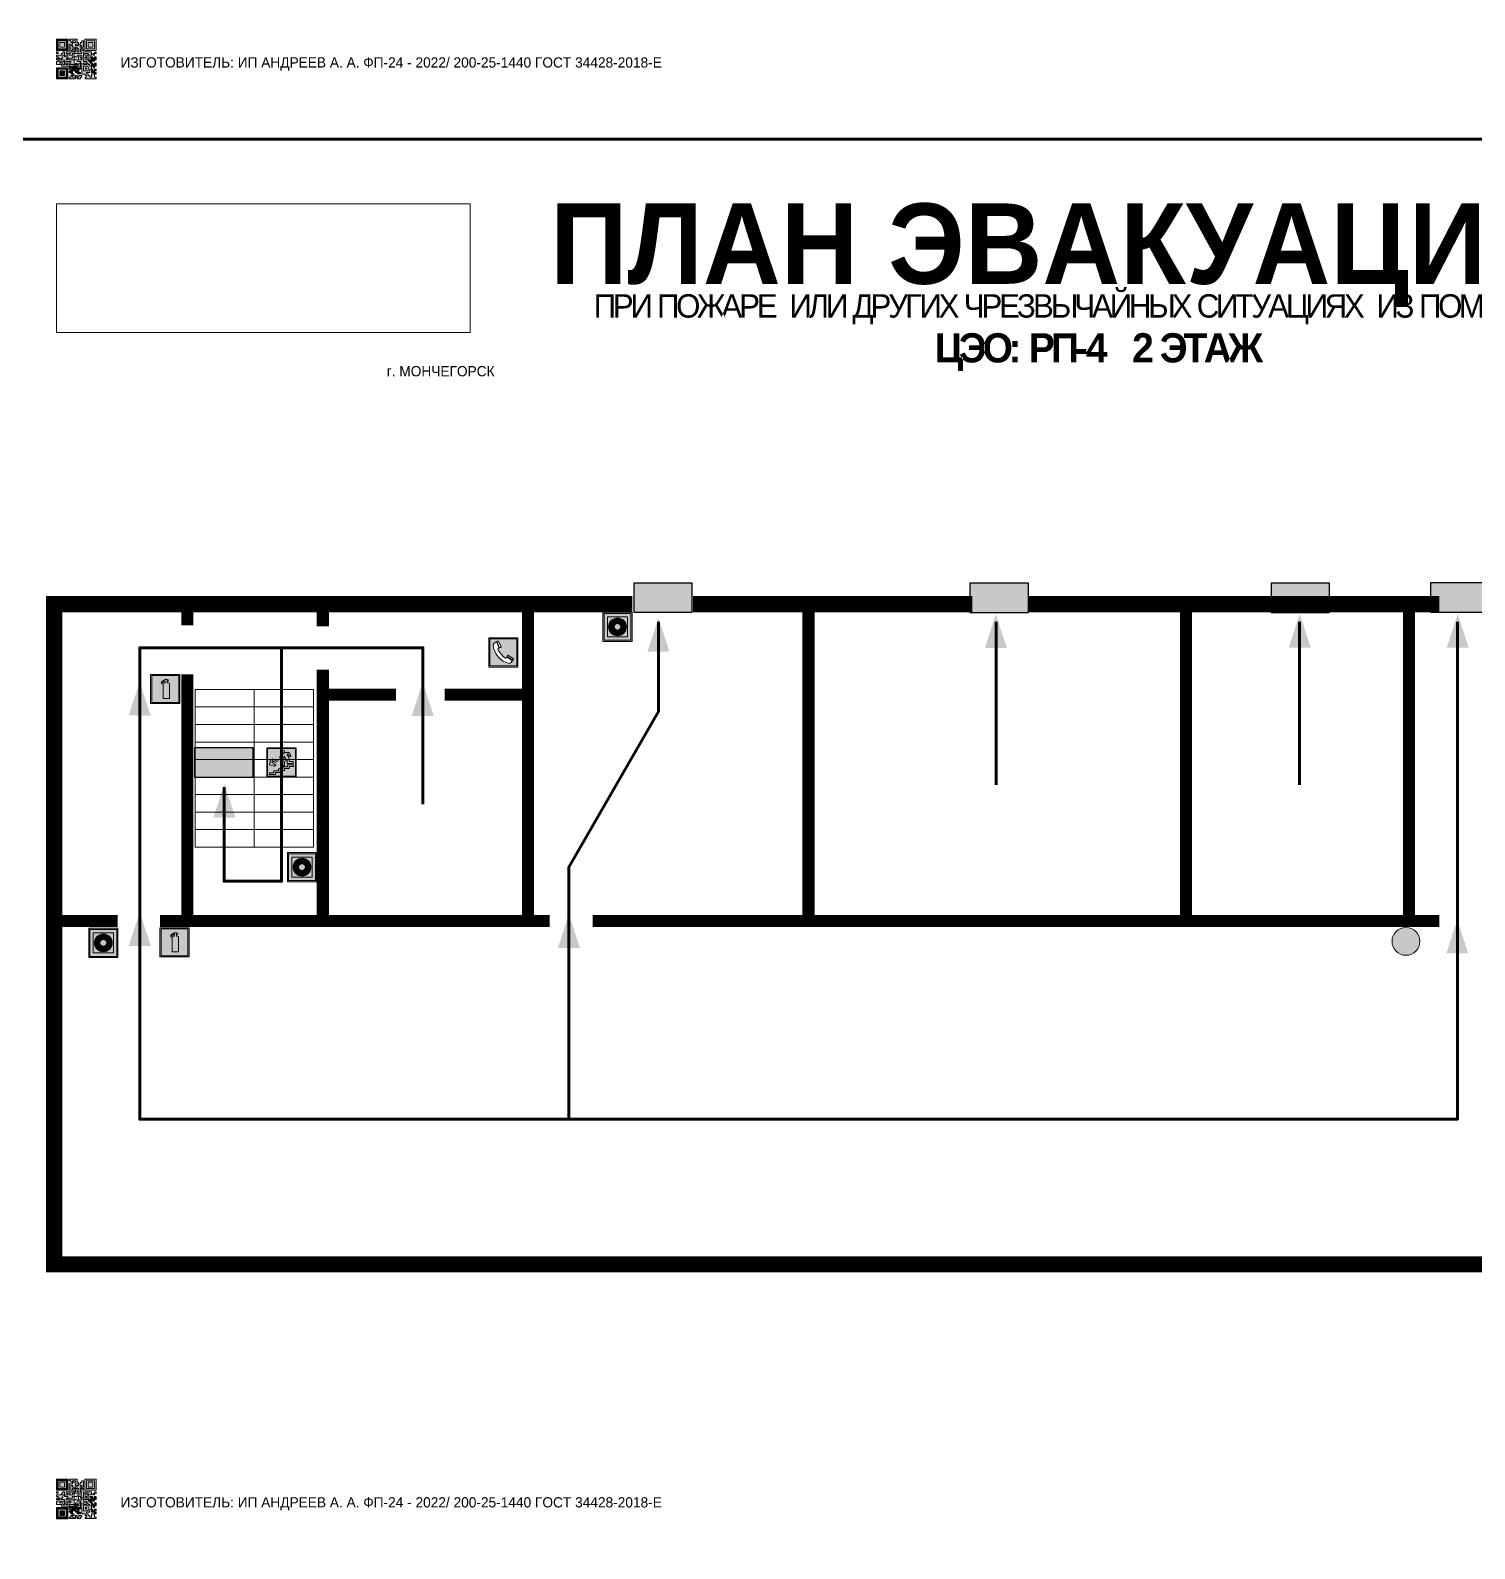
# Model space of a CAD drawing. Header units: millimetres. Extents: x 13114 to 67229, y 22859 to 38520.
# Drawn here: x 17881.3 to 18276.3, y 24682.6 to 25098 of the extents above; entities that cross this region are included whole.
import ezdxf

# ---------------------------------------------------------------- set-up
doc = ezdxf.new("R2010")
doc.units = ezdxf.units.MM
doc.layers.add('План_Штампы', color=7, linetype='Continuous')
doc.styles.add('обычный', font='arial.ttf')
picture_1 = doc.add_image_def('image1.jpg', size_in_pixel=(337, 105))

# ---------------------------------------------------------------- blocks, each defined once
blk = doc.blocks.new('QR')
at = {"lineweight": 0}
h = blk.add_hatch(color=256, dxfattribs=at)
h.dxf.hatch_style = 1
h.paths.add_polyline_path([(9241.16, 2687.38), (9242.01, 2687.38), (9242.01, 2687.83), (9241.59, 2687.83), (9241.59, 2688.68), (9239.45, 2688.68), (9239.45, 2688.25), (9239.86, 2688.25), (9239.86, 2687.83), (9240.29, 2687.83), (9240.29, 2688.25), (9241.16, 2688.25), (9241.16, 2687.83), (9240.29, 2687.83), (9240.29, 2687.38), (9239.45, 2687.38), (9239.45, 2685.22), (9238.57, 2685.22), (9238.57, 2684.8), (9239.02, 2684.8), (9239.02, 2684.37), (9238.13, 2684.37), (9238.13, 2683.92), (9239.02, 2683.92), (9239.02, 2683.5), (9239.44, 2683.5), (9239.44, 2682.64), (9239.87, 2682.64), (9239.87, 2682.18), (9239.44, 2682.18), (9239.44, 2682.64), (9238.13, 2682.64), (9238.13, 2681.76), (9237.71, 2681.76), (9237.71, 2682.64), (9238.13, 2682.64), (9238.13, 2683.07), (9237.27, 2683.07), (9237.27, 2683.51), (9237.71, 2683.51), (9237.71, 2684.37), (9238.13, 2684.37), (9238.13, 2685.22), (9237.71, 2685.22), (9237.71, 2684.8), (9237.28, 2684.8), (9237.28, 2684.38), (9235.98, 2684.38), (9235.98, 2683.92), (9236.4, 2683.92), (9236.4, 2683.49), (9236.84, 2683.49), (9236.84, 2683.07), (9236.4, 2683.07), (9236.4, 2682.64), (9235.98, 2682.64), (9235.98, 2681.76), (9237.29, 2681.76), (9237.29, 2681.33), (9239.43, 2681.33), (9239.43, 2681.76), (9240.74, 2681.76), (9240.74, 2683.05), (9239.87, 2683.05), (9239.87, 2683.5), (9240.29, 2683.5), (9240.29, 2683.91), (9240.74, 2683.91), (9240.74, 2684.81), (9240.29, 2684.81), (9240.29, 2684.79), (9240.29, 2684.37), (9239.45, 2684.37), (9239.45, 2684.8), (9239.87, 2684.8), (9239.87, 2685.21), (9240.74, 2685.21), (9240.74, 2686.1), (9240.29, 2686.1), (9240.29, 2685.64), (9239.86, 2685.64), (9239.86, 2686.95), (9240.29, 2686.95), (9240.29, 2686.52), (9240.74, 2686.52), (9240.74, 2686.1), (9241.16, 2686.1), (9241.16, 2686.53), (9241.59, 2686.53), (9241.59, 2686.1), (9242.02, 2686.1), (9242.02, 2685.21), (9241.59, 2685.21), (9241.59, 2686.1), (9241.16, 2686.1), (9241.16, 2685.21), (9240.74, 2685.21), (9240.74, 2684.81), (9242.89, 2684.81), (9242.89, 2685.22), (9242.47, 2685.22), (9242.47, 2686.11), (9242.89, 2686.11), (9242.89, 2686.52), (9242.46, 2686.52), (9242.46, 2686.95), (9242.89, 2686.95), (9242.89, 2686.52), (9243.32, 2686.52), (9243.32, 2688.26), (9242.9, 2688.26), (9242.9, 2687.83), (9242.47, 2687.83), (9242.47, 2687.38), (9242.01, 2687.38), (9242.01, 2686.94), (9241.16, 2686.94)])
h.paths.add_polyline_path([(9239.02, 2682.18), (9239.02, 2681.76), (9238.54, 2681.76), (9238.54, 2682.18)], flags=16)
h.paths.add_polyline_path([(9237.27, 2682.65), (9237.27, 2682.19), (9236.83, 2682.19), (9236.83, 2682.65)], flags=16)
h = blk.add_hatch(color=256, dxfattribs=at)
h.dxf.hatch_style = 1
h.paths.add_polyline_path([(9238.15, 2687.83), (9236.83, 2687.83), (9236.83, 2686.52), (9238.15, 2686.52)], flags=0)
h.paths.add_polyline_path([(9239.01, 2685.65), (9239.01, 2688.68), (9235.98, 2688.68), (9235.98, 2685.65)])
h.paths.add_polyline_path([(9236.41, 2686.1), (9236.41, 2688.26), (9238.56, 2688.26), (9238.56, 2686.1)], flags=16)
h.paths.add_polyline_path([(9236.83, 2686.52), (9236.83, 2687.83), (9238.15, 2687.83), (9238.15, 2686.52)], flags=0)
h = blk.add_hatch(color=256, dxfattribs=at)
h.dxf.hatch_style = 1
h.paths.add_polyline_path([(9238.15, 2686.52), (9238.15, 2687.83), (9236.83, 2687.83), (9236.83, 2686.52)])
h.paths.add_polyline_path([(9245.91, 2686.52), (9245.91, 2687.83), (9244.59, 2687.83), (9244.59, 2686.52)], flags=0)
h.paths.add_polyline_path([(9246.77, 2685.65), (9246.77, 2688.68), (9243.74, 2688.68), (9243.74, 2685.65)])
h.paths.add_polyline_path([(9244.17, 2686.1), (9244.17, 2688.26), (9246.32, 2688.26), (9246.32, 2686.1)], flags=16)
h.paths.add_polyline_path([(9244.59, 2686.52), (9244.59, 2687.83), (9245.91, 2687.83), (9245.91, 2686.52)], flags=0)
h = blk.add_hatch(color=256, dxfattribs=at)
h.dxf.hatch_style = 1
h.paths.add_polyline_path([(9243.32, 2686.11), (9242.89, 2686.11), (9242.89, 2685.64), (9243.32, 2685.64)])
h.paths.add_polyline_path([(9239.02, 2683.07), (9239.02, 2683.5), (9238.56, 2683.5), (9238.56, 2683.07)])
h.paths.add_polyline_path([(9236.4, 2684.8), (9236.4, 2685.22), (9235.98, 2685.22), (9235.98, 2684.8)])
h.paths.add_polyline_path([(9236.4, 2683.07), (9236.4, 2683.49), (9235.98, 2683.49), (9235.98, 2683.07)])
h = blk.add_hatch(color=256, dxfattribs=at)
h.dxf.hatch_style = 1
h.paths.add_polyline_path([(9240.75, 2681.76), (9240.75, 2681.35), (9241.17, 2681.35), (9241.17, 2681.76)])
h.paths.add_polyline_path([(9241.6, 2682.18), (9241.17, 2682.18), (9241.17, 2681.76), (9241.6, 2681.76)])
h.paths.add_polyline_path([(9242.47, 2681.34), (9242.47, 2682.19), (9242.02, 2682.19), (9242.02, 2681.76), (9241.6, 2681.76), (9241.6, 2681.34)])
h.paths.add_polyline_path([(9239.87, 2678.3), (9239.44, 2678.3), (9239.44, 2677.89), (9241.17, 2677.89), (9241.17, 2678.3), (9240.28, 2678.3), (9240.28, 2678.73), (9239.87, 2678.73)])
h.paths.add_polyline_path([(9240.75, 2678.73), (9240.75, 2679.19), (9240.28, 2679.19), (9240.28, 2678.73)])
h.paths.add_polyline_path([(9241.6, 2678.73), (9241.17, 2678.73), (9241.17, 2678.3), (9241.6, 2678.3)])
h.paths.add_polyline_path([(9242.02, 2678.3), (9241.6, 2678.3), (9241.6, 2677.89), (9242.48, 2677.89), (9242.48, 2678.31), (9242.9, 2678.31), (9242.9, 2678.73), (9242.02, 2678.73)])
h.paths.add_polyline_path([(9246.36, 2684.37), (9246.36, 2684.79), (9245.93, 2684.79), (9245.93, 2684.37)])
h.paths.add_polyline_path([(9246.78, 2685.2), (9246.36, 2685.2), (9246.36, 2684.79), (9246.78, 2684.79)])
h.paths.add_polyline_path([(9245.91, 2687.83), (9244.59, 2687.83), (9244.59, 2686.52), (9245.91, 2686.52)])
h = blk.add_hatch(color=256, dxfattribs=at)
h.dxf.hatch_style = 1
h.paths.add_polyline_path([(9243.32, 2682.64), (9243.32, 2683.07), (9244.62, 2683.07), (9244.62, 2684.37), (9243.74, 2684.37), (9243.74, 2684.8), (9244.62, 2684.8), (9244.62, 2684.37), (9245.48, 2684.37), (9245.48, 2685.22), (9243.32, 2685.22), (9243.32, 2683.5), (9242.89, 2683.5), (9242.89, 2683.06), (9242.01, 2683.06), (9242.01, 2683.91), (9242.47, 2683.91), (9242.47, 2683.5), (9242.89, 2683.5), (9242.89, 2684.38), (9241.59, 2684.38), (9241.59, 2683.91), (9240.74, 2683.91), (9240.74, 2683.05), (9241.59, 2683.05), (9241.59, 2682.64), (9242.47, 2682.64), (9242.47, 2682.19), (9242.91, 2682.19), (9242.91, 2681.34), (9242.48, 2681.34), (9242.48, 2680.91), (9242.91, 2680.91), (9242.91, 2679.17), (9243.75, 2679.17), (9243.75, 2678.73), (9244.2, 2678.73), (9244.2, 2678.3), (9243.75, 2678.3), (9243.75, 2677.88), (9246.78, 2677.88), (9246.78, 2678.3), (9246.35, 2678.3), (9246.35, 2679.19), (9245.48, 2679.19), (9245.48, 2678.31), (9245.05, 2678.31), (9245.05, 2678.73), (9244.62, 2678.73), (9244.62, 2679.19), (9244.2, 2679.19), (9244.2, 2679.61), (9245.05, 2679.61), (9245.05, 2680.46), (9245.48, 2680.46), (9245.48, 2681.34), (9245.04, 2681.34), (9245.04, 2681.76), (9244.63, 2681.76), (9244.63, 2682.19), (9244.21, 2682.19), (9244.21, 2681.76), (9243.32, 2681.76), (9243.32, 2682.19), (9244.21, 2682.19), (9244.21, 2682.64)])
h.paths.add_polyline_path([(9243.75, 2683.49), (9243.75, 2683.92), (9244.21, 2683.92), (9244.21, 2683.49)], flags=16)
h.paths.add_polyline_path([(9243.32, 2681.34), (9244.63, 2681.34), (9244.63, 2680.04), (9243.32, 2680.04)], flags=16)
h.paths.add_polyline_path([(9243.76, 2680.89), (9244.18, 2680.89), (9244.18, 2680.48), (9243.76, 2680.48)], flags=0)
h = blk.add_hatch(color=256, dxfattribs=at)
h.dxf.hatch_style = 1
h.paths.add_polyline_path([(9235.98, 2680.9), (9235.98, 2677.86), (9239.02, 2677.86), (9239.02, 2680.9)])
h.paths.add_polyline_path([(9238.57, 2680.48), (9238.57, 2678.32), (9236.41, 2678.32), (9236.41, 2680.48)], flags=16)
h.paths.add_polyline_path([(9238.15, 2680.05), (9238.15, 2678.74), (9236.83, 2678.74), (9236.83, 2680.05)], flags=0)
h = blk.add_hatch(color=256, dxfattribs=at)
h.dxf.hatch_style = 1
h.paths.add_polyline_path([(9238.15, 2680.05), (9236.83, 2680.05), (9236.83, 2678.74), (9238.15, 2678.74)])
h = blk.add_hatch(color=256, dxfattribs=at)
h.dxf.hatch_style = 1
h.paths.add_polyline_path([(9242.02, 2680.46), (9242.48, 2680.46), (9242.48, 2680.91), (9241.58, 2680.91), (9241.58, 2681.35), (9241.17, 2681.35), (9241.17, 2680.91), (9240.75, 2680.91), (9240.75, 2681.33), (9239.43, 2681.33), (9239.43, 2680.46), (9239.86, 2680.46), (9239.86, 2680.92), (9240.3, 2680.92), (9240.3, 2680.46), (9239.86, 2680.46), (9239.86, 2680.04), (9239.44, 2680.04), (9239.44, 2679.62), (9239.86, 2679.62), (9239.86, 2679.19), (9240.29, 2679.19), (9240.29, 2680.03), (9241.18, 2680.03), (9241.18, 2680.47), (9241.6, 2680.47), (9241.6, 2680.03), (9241.18, 2680.03), (9241.18, 2679.61), (9241.6, 2679.61), (9241.6, 2679.19), (9242.47, 2679.19), (9242.47, 2679.6), (9242.02, 2679.6)])
h = blk.add_hatch(color=256, dxfattribs=at)
h.dxf.hatch_style = 1
h.paths.add_polyline_path([(9244.18, 2680.48), (9244.18, 2680.89), (9243.76, 2680.89), (9243.76, 2680.48)])
h = blk.add_hatch(color=256, dxfattribs=at)
h.dxf.hatch_style = 1
h.paths.add_polyline_path([(9246.36, 2683.07), (9246.78, 2683.07), (9246.78, 2683.92), (9246.36, 2683.92), (9246.36, 2683.49), (9245.92, 2683.49), (9245.92, 2683.92), (9245.06, 2683.92), (9245.06, 2683.49), (9245.48, 2683.49), (9245.48, 2683.07), (9244.62, 2683.07), (9244.62, 2682.65), (9245.05, 2682.65), (9245.05, 2682.18), (9245.48, 2682.18), (9245.48, 2682.65), (9246.36, 2682.65)])
h.paths.add_polyline_path([(9246.78, 2682.18), (9246.36, 2682.18), (9246.36, 2681.75), (9245.92, 2681.75), (9245.92, 2682.18), (9245.48, 2682.18), (9245.48, 2681.34), (9245.48, 2681.34), (9245.94, 2681.34), (9245.94, 2680.91), (9246.36, 2680.91), (9246.36, 2681.34), (9246.78, 2681.34)])
h = blk.add_hatch(color=256, dxfattribs=at)
h.dxf.hatch_style = 1
h.paths.add_polyline_path([(9245.93, 2680.04), (9245.93, 2680.46), (9245.48, 2680.46), (9245.48, 2679.62), (9246.35, 2679.62), (9246.35, 2680.04)])
h.paths.add_polyline_path([(9246.78, 2680.04), (9246.78, 2680.46), (9246.35, 2680.46), (9246.35, 2680.04)])
h.paths.add_polyline_path([(9246.78, 2679.18), (9246.78, 2679.62), (9246.35, 2679.62), (9246.35, 2679.18)])
for points in [[(9237.71, 2685.22), (9238.13, 2685.22), (9238.13, 2684.37), (9237.71, 2684.37), (9237.71, 2683.51), (9237.27, 2683.51), (9237.27, 2683.07), (9238.13, 2683.07), (9238.13, 2682.64), (9237.71, 2682.64), (9237.71, 2681.76), (9238.13, 2681.76), (9238.13, 2682.64), (9239.44, 2682.64), (9239.44, 2683.5), (9239.02, 2683.5), (9239.02, 2683.07), (9238.56, 2683.07), (9238.56, 2683.5), (9239.02, 2683.5), (9239.02, 2683.92), (9238.13, 2683.92), (9238.13, 2684.37), (9239.02, 2684.37), (9239.02, 2684.8), (9238.57, 2684.8), (9238.57, 2685.22), (9239.45, 2685.22), (9239.45, 2687.38), (9240.29, 2687.38), (9240.29, 2687.83), (9239.86, 2687.83), (9239.86, 2688.25), (9239.45, 2688.25), (9239.45, 2688.68), (9241.59, 2688.68), (9241.59, 2687.83), (9242.01, 2687.83), (9242.01, 2687.38), (9242.47, 2687.38), (9242.47, 2687.83), (9242.9, 2687.83), (9242.9, 2688.26), (9243.32, 2688.26), (9243.32, 2686.52), (9242.89, 2686.52), (9242.89, 2686.11), (9243.32, 2686.11), (9243.32, 2685.64), (9242.89, 2685.64), (9242.89, 2686.11), (9242.47, 2686.11), (9242.47, 2685.22), (9242.89, 2685.22), (9242.89, 2684.81), (9240.74, 2684.81), (9240.74, 2683.91), (9241.59, 2683.91), (9241.59, 2684.38), (9242.89, 2684.38), (9242.89, 2683.5), (9242.47, 2683.5), (9242.47, 2683.91), (9242.01, 2683.91), (9242.01, 2683.06), (9242.89, 2683.06), (9242.89, 2683.5), (9243.32, 2683.5), (9243.32, 2685.22), (9245.48, 2685.22), (9245.48, 2684.37), (9244.62, 2684.37), (9244.62, 2683.07), (9245.48, 2683.07), (9245.48, 2683.49), (9245.06, 2683.49), (9245.06, 2683.92), (9245.92, 2683.92), (9245.92, 2683.49), (9246.36, 2683.49), (9246.36, 2683.92), (9246.78, 2683.92), (9246.78, 2683.07), (9246.36, 2683.07), (9246.36, 2682.65), (9245.48, 2682.65), (9245.48, 2682.18), (9245.92, 2682.18), (9245.92, 2681.75), (9246.36, 2681.75), (9246.36, 2682.18), (9246.78, 2682.18), (9246.78, 2681.34), (9246.36, 2681.34), (9246.36, 2680.91), (9245.94, 2680.91), (9245.94, 2681.34), (9245.48, 2681.34), (9245.48, 2680.46), (9245.93, 2680.46), (9245.93, 2680.04), (9246.35, 2680.04), (9246.35, 2680.46), (9246.78, 2680.46), (9246.78, 2680.04), (9246.78, 2680.04), (9246.35, 2680.04), (9246.35, 2679.62), (9246.78, 2679.62), (9246.78, 2679.18), (9246.35, 2679.18), (9246.35, 2678.3), (9246.78, 2678.3), (9246.78, 2677.88), (9243.75, 2677.88), (9243.75, 2678.3), (9244.2, 2678.3), (9244.2, 2678.73), (9243.75, 2678.73), (9243.75, 2679.17), (9242.91, 2679.17), (9242.91, 2680.91), (9242.48, 2680.91), (9242.48, 2680.46), (9242.02, 2680.46), (9242.02, 2679.6), (9242.47, 2679.6), (9242.47, 2679.19), (9241.6, 2679.19), (9241.6, 2679.61), (9241.18, 2679.61), (9241.18, 2680.03), (9240.29, 2680.03), (9240.29, 2679.19), (9240.75, 2679.19), (9240.75, 2678.73), (9240.28, 2678.73), (9240.28, 2678.3), (9241.17, 2678.3), (9241.17, 2678.73), (9241.6, 2678.73), (9241.6, 2678.3), (9242.02, 2678.3), (9242.02, 2678.73), (9242.9, 2678.73), (9242.9, 2678.31), (9242.48, 2678.31), (9242.48, 2677.89), (9241.6, 2677.89), (9241.6, 2678.3), (9241.17, 2678.3), (9241.17, 2677.89), (9239.44, 2677.89), (9239.44, 2678.3), (9239.87, 2678.3), (9239.87, 2678.73), (9240.28, 2678.73), (9240.28, 2679.19), (9240.29, 2679.19), (9239.86, 2679.19), (9239.86, 2679.62), (9239.44, 2679.62), (9239.44, 2680.04), (9239.86, 2680.04), (9239.86, 2680.46), (9239.43, 2680.46), (9239.43, 2681.33), (9237.29, 2681.33), (9237.29, 2681.76), (9235.98, 2681.76), (9235.98, 2682.64), (9236.4, 2682.64), (9236.4, 2683.07), (9235.98, 2683.07), (9235.98, 2683.49), (9236.4, 2683.49), (9236.4, 2683.92), (9235.98, 2683.92), (9235.98, 2684.38), (9237.28, 2684.38), (9237.28, 2684.8), (9237.71, 2684.8), (9237.71, 2685.22), (9237.92, 2685.22)], [(9240.74, 2685.21), (9239.87, 2685.21), (9239.87, 2684.8), (9239.45, 2684.8), (9239.45, 2684.37), (9240.29, 2684.37), (9240.29, 2684.79), (9240.29, 2684.81), (9240.74, 2684.81), (9240.74, 2685.21), (9239.87, 2685.21)], [(9240.74, 2686.1), (9240.74, 2686.52), (9240.29, 2686.52), (9240.29, 2686.95), (9239.86, 2686.95), (9239.86, 2685.64), (9240.29, 2685.64), (9240.29, 2686.1), (9240.74, 2686.1), (9240.74, 2686.52)], [(9244.62, 2684.37), (9244.62, 2684.8), (9243.74, 2684.8), (9243.74, 2684.37), (9244.62, 2684.37)], [(9240.74, 2683.05), (9240.74, 2681.76), (9239.43, 2681.76), (9239.43, 2681.33), (9240.75, 2681.33), (9240.75, 2681.35), (9240.75, 2680.91), (9241.17, 2680.91), (9241.17, 2681.35), (9241.58, 2681.35), (9241.58, 2680.91), (9242.48, 2680.91), (9242.48, 2681.34), (9242.91, 2681.34), (9242.91, 2682.19), (9242.47, 2682.19), (9242.47, 2682.64), (9241.59, 2682.64), (9241.59, 2683.05), (9240.74, 2683.05)], [(9239.86, 2680.46), (9239.86, 2680.92), (9240.3, 2680.92), (9240.3, 2680.46), (9239.86, 2680.46)], [(9240.74, 2683.91), (9240.29, 2683.91), (9240.29, 2683.5), (9239.87, 2683.5), (9239.87, 2683.05), (9240.74, 2683.05), (9240.74, 2683.91)], [(9241.6, 2681.76), (9242.02, 2681.76), (9242.02, 2682.19), (9242.47, 2682.19), (9242.47, 2681.34), (9241.6, 2681.34), (9241.6, 2681.76)], [(9244.62, 2683.07), (9243.32, 2683.07), (9243.32, 2682.64), (9244.21, 2682.64), (9244.21, 2682.19), (9243.32, 2682.19), (9243.32, 2681.76), (9244.21, 2681.76), (9244.21, 2682.19), (9244.63, 2682.19), (9244.63, 2681.76), (9245.04, 2681.76), (9245.04, 2681.34), (9245.48, 2681.34)], [(9245.48, 2680.46), (9245.05, 2680.46), (9245.05, 2679.61), (9244.2, 2679.61), (9244.2, 2679.19), (9244.62, 2679.19), (9244.62, 2678.73), (9245.05, 2678.73), (9245.05, 2678.31), (9245.48, 2678.31), (9245.48, 2679.19), (9246.35, 2679.19), (9246.35, 2679.07)], [(9245.48, 2682.18), (9245.05, 2682.18), (9245.05, 2682.65), (9244.62, 2682.65), (9244.62, 2683.07)], [(9245.48, 2682.18), (9245.48, 2681.34)], [(9246.35, 2679.62), (9245.48, 2679.62), (9245.48, 2680.46)], [(9245.48, 2680.46), (9245.48, 2679.62), (9246.35, 2679.62), (9246.35, 2680.04), (9245.93, 2680.04), (9245.93, 2680.46), (9245.48, 2680.46), (9245.48, 2679.62)], [(9246.35, 2679.62), (9246.35, 2679.18)]]:
    blk.add_lwpolyline(points, dxfattribs=at)
for points in [[(9235.98, 2685.65), (9239.01, 2685.65), (9239.01, 2688.68), (9235.98, 2688.68)], [(9236.41, 2688.26), (9238.56, 2688.26), (9238.56, 2686.1), (9236.41, 2686.1)], [(9240.29, 2687.83), (9241.16, 2687.83), (9241.16, 2688.25), (9240.29, 2688.25)], [(9240.29, 2688.25), (9241.16, 2688.25), (9241.16, 2687.83), (9240.29, 2687.83)], [(9243.74, 2685.65), (9246.77, 2685.65), (9246.77, 2688.68), (9243.74, 2688.68)], [(9244.17, 2688.26), (9246.32, 2688.26), (9246.32, 2686.1), (9244.17, 2686.1)], [(9235.98, 2684.8), (9236.4, 2684.8), (9236.4, 2685.22), (9235.98, 2685.22)], [(9236.83, 2687.83), (9238.15, 2687.83), (9238.15, 2686.52), (9236.83, 2686.52)], [(9241.16, 2686.1), (9240.74, 2686.1), (9240.74, 2685.21), (9241.16, 2685.21)], [(9242.01, 2687.38), (9241.16, 2687.38), (9241.16, 2686.94), (9242.01, 2686.94)], [(9241.16, 2687.38), (9242.01, 2687.38), (9242.01, 2686.94), (9241.16, 2686.94)], [(9241.16, 2686.53), (9241.59, 2686.53), (9241.59, 2686.1), (9241.16, 2686.1)], [(9241.59, 2686.1), (9242.02, 2686.1), (9242.02, 2685.21), (9241.59, 2685.21)], [(9242.89, 2686.52), (9242.46, 2686.52), (9242.46, 2686.95), (9242.89, 2686.95)], [(9244.59, 2687.83), (9245.91, 2687.83), (9245.91, 2686.52), (9244.59, 2686.52)], [(9245.93, 2684.79), (9246.36, 2684.79), (9246.36, 2684.37), (9245.93, 2684.37)], [(9246.36, 2685.2), (9246.78, 2685.2), (9246.78, 2684.79), (9246.36, 2684.79)], [(9235.98, 2677.86), (9239.02, 2677.86), (9239.02, 2680.9), (9235.98, 2680.9)], [(9236.4, 2683.07), (9236.84, 2683.07), (9236.84, 2683.49), (9236.4, 2683.49)], [(9236.41, 2680.48), (9238.57, 2680.48), (9238.57, 2678.32), (9236.41, 2678.32)], [(9236.83, 2682.19), (9237.27, 2682.19), (9237.27, 2682.65), (9236.83, 2682.65)], [(9236.83, 2680.05), (9238.15, 2680.05), (9238.15, 2678.74), (9236.83, 2678.74)], [(9238.54, 2682.18), (9239.02, 2682.18), (9239.02, 2681.76), (9238.54, 2681.76)], [(9239.44, 2682.64), (9239.87, 2682.64), (9239.87, 2682.18), (9239.44, 2682.18)], [(9240.75, 2681.76), (9241.17, 2681.76), (9241.17, 2681.35), (9240.75, 2681.35)], [(9241.17, 2682.18), (9241.6, 2682.18), (9241.6, 2681.76), (9241.17, 2681.76)], [(9241.18, 2680.03), (9241.6, 2680.03), (9241.6, 2680.47), (9241.18, 2680.47)], [(9243.32, 2680.04), (9244.63, 2680.04), (9244.63, 2681.34), (9243.32, 2681.34)], [(9243.75, 2683.92), (9244.21, 2683.92), (9244.21, 2683.49), (9243.75, 2683.49)], [(9243.76, 2680.89), (9244.18, 2680.89), (9244.18, 2680.48), (9243.76, 2680.48)]]:
    blk.add_lwpolyline(points, close=True, dxfattribs=at)
blk = doc.blocks.new('A$C7B4425F7')
at = {"true_color": 0xffffff}
blk.add_hatch(color=7, dxfattribs=at).paths.add_polyline_path([(0, 0), (-16, 0), (-16, -8), (0, -8)])
h = blk.add_hatch(color=126)
h.paths.add_polyline_path([(-0.2, -0.2), (-15.8, -0.2), (-15.8, -7.8), (-0.2, -7.8)])
h.paths.add_polyline_path([(-11.76, -2.03), (-11.76, -3.66), (-11.17, -3.66, -0.568275), (-11.17, -6.18), (-12.58, -6.18), (-12.58, -2.03)], flags=16)
h.paths.add_polyline_path([(-13.33, -4.12, -0.495768), (-13.59, -6.18), (-15.03, -6.18), (-15.03, -2.03), (-13.59, -2.03, -0.487973)], flags=16)
h.paths.add_polyline_path([(-10.25, -2.03), (-9.48, -2.03), (-9.48, -6.18), (-10.25, -6.18)], flags=16)
h.paths.add_polyline_path([(-13.84, -3.69), (-14.24, -3.69), (-14.24, -3.03), (-13.9, -3.03, -0.692621)], flags=0)
h.paths.add_polyline_path([(-9.15, -2.03), (-8.4, -2.03), (-8.04, -3.07), (-7.68, -2.03), (-6.93, -2.03), (-7.64, -4.1), (-6.93, -6.18), (-7.68, -6.18), (-8.04, -5.14), (-8.4, -6.18), (-9.15, -6.18), (-8.44, -4.1)], flags=16)
h.paths.add_polyline_path([(-11.76, -4.46), (-11.42, -4.46, -0.692621), (-11.36, -5.12), (-11.76, -5.12)], flags=0)
h.paths.add_polyline_path([(-13.9, -5.2), (-14.24, -5.2), (-14.24, -4.55), (-13.84, -4.55, -0.708038)], flags=0)
edge = h.paths.add_edge_path(flags=16)
edge.add_ellipse((-5.51, -4.08), major_axis=(0, 2.05), ratio=0.586184, start_angle=0, end_angle=360)
edge = h.paths.add_edge_path(flags=0)
edge.add_ellipse((-5.51, -4.08), major_axis=(0, 1.14), ratio=0.454828, start_angle=0, end_angle=360)
h.paths.add_polyline_path([(-4.13, -4.96, 0.377264), (-3.48, -4.52, 0.0555), (-3.16, -2.03), (-1.66, -2.03), (-1.66, -4.96), (-0.96, -4.96), (-0.96, -7.01), (-1.75, -7.01), (-1.75, -6.18), (-3.3, -6.18), (-3.3, -7.02), (-4.13, -7.02)], flags=16)
h.paths.add_polyline_path([(-2.73, -2.91), (-2.28, -2.91), (-2.28, -4.96), (-3.05, -4.96, 0.079136)], flags=0)
at = {"color": 126}
blk.add_lwpolyline([(-16, -8), (0, -8), (0, 0), (-16, 0)], close=True, dxfattribs=at)
blk = doc.blocks.new('A$C54414219')
at = {"true_color": 0xffffff}
h = blk.add_hatch(color=7, dxfattribs=at)
h.paths.add_polyline_path([(2.39, -9.45), (2.39, -18.3), (11.23, -18.3), (11.23, -9.45)], flags=0)
h.paths.add_polyline_path([(10.71, -13.87, -1), (2.92, -13.87, -1)], flags=0)
h.paths.add_polyline_path([(8.3, -13.87, -1), (5.33, -13.87, -1)], flags=0)
h.paths.add_polyline_path([(0.41, -7.47), (0.41, -20.27), (13.21, -20.27), (13.21, -7.47)])
h.paths.add_polyline_path([(0.92, -19.77), (12.71, -19.77), (12.71, -7.98), (0.92, -7.98)], flags=16)
h.paths.add_polyline_path([(11.23, -9.45), (11.23, -18.3), (2.39, -18.3), (2.39, -9.45)], flags=0)
at = {"lineweight": 5}
h = blk.add_hatch(color=242, dxfattribs=at)
h.paths.add_polyline_path([(12.71, -7.98), (0.92, -7.98), (0.92, -19.77), (12.71, -19.77)])
h.paths.add_polyline_path([(11.23, -18.3), (2.39, -18.3), (2.39, -9.45), (11.23, -9.45)], flags=16)
h.paths.add_polyline_path([(10.71, -13.87, -1), (2.92, -13.87, -1)], flags=0)
h.paths.add_polyline_path([(8.3, -13.87, -1), (5.33, -13.87, -1)], flags=0)
at = {"true_color": 0xffffff}
h = blk.add_hatch(color=7, dxfattribs=at)
h.paths.add_polyline_path([(2.39, -9.45), (2.39, -18.3), (11.23, -18.3), (11.23, -9.45)])
h.paths.add_polyline_path([(10.71, -13.87, -1), (2.92, -13.87, -1)], flags=16)
h.paths.add_polyline_path([(8.3, -13.87, -1), (5.33, -13.87, -1)], flags=0)
at = {"lineweight": 5}
h = blk.add_hatch(color=242, dxfattribs=at)
h.paths.add_polyline_path([(2.92, -13.87, 1), (10.71, -13.87, 1)])
h.paths.add_polyline_path([(8.3, -13.87, -1), (5.33, -13.87, -1)], flags=16)
at = {"color": 242, "lineweight": 5}
for p, q in [((0.41, -20.27), (0.41, -7.47)), ((0.41, -7.47), (13.21, -7.47)), ((0.41, -7.47), (13.21, -7.47)), ((13.21, -20.27), (13.21, -7.47)), ((0.41, -20.27), (13.21, -20.27))]:
    blk.add_line(p, q, dxfattribs=at)
for points in [[(0.92, -7.98), (12.71, -7.98), (12.71, -19.77), (0.92, -19.77)], [(2.39, -9.45), (11.23, -9.45), (11.23, -18.3), (2.39, -18.3)]]:
    blk.add_lwpolyline(points, close=True, dxfattribs=at)
for radius in [3.89, 1.49]:
    blk.add_circle((6.81, -13.87), radius, dxfattribs=at)
blk = doc.blocks.new('A$C456E1F9C')
at = {"lineweight": 5}
h = blk.add_hatch(color=242, dxfattribs=at)
h.paths.add_polyline_path([(0.51, -1.47), (0.51, -13.26), (12.29, -13.26), (12.29, -1.47)])
h.paths.add_polyline_path([(5.42, -4.95, -0.254479), (4.78, -5.4), (3.52, -2.53, -0.209735), (4.23, -2.4)], flags=16)
h.paths.add_polyline_path([(8.53, -8.6), (10.87, -10.17), (10.54, -10.76), (8.03, -9.13, -0.192251)], flags=16)
h.paths.add_polyline_path([(4.61, -5.49, 0.005518), (3.87, -5.72, 0.128647), (7.49, -10.01, 0.00809), (7.83, -9.33), (10.47, -10.97, -0.16736), (8.99, -12.25, -0.327862), (1.95, -3.95, -0.166952), (3.36, -2.62)], flags=16)
at = {"color": 242, "lineweight": 5}
for p, q in [((0, -13.77), (0, -0.97)), ((12.8, -0.97), (0, -0.97)), ((4.61, -5.49), (3.36, -2.62)), ((3.52, -2.53), (4.78, -5.4)), ((4.23, -2.4), (5.42, -4.95)), ((12.8, -13.77), (12.8, -0.97)), ((7.83, -9.33), (10.47, -10.97)), ((8.03, -9.13), (10.54, -10.76)), ((10.81, -10.12), (8.53, -8.6)), ((10.54, -10.76), (10.8, -10.3)), ((10.8, -10.3), (10.81, -10.12)), ((0, -13.77), (12.8, -13.77))]:
    blk.add_line(p, q, dxfattribs=at)
blk.add_lwpolyline([(0.51, -1.47), (12.29, -1.47), (12.29, -13.26), (0.51, -13.26)], close=True, dxfattribs=at)
for centre, radius, start, end in [((4.59, -5.34), 2.99, 114.28453, 152.19739), ((11.12, -3.31), 9.19, 183.99153, 256.60086), ((4.02, -3.27), 0.891, 76.32839, 123.70924), ((14.98, -39.1), 35.17, 107.14873, 108.41345), ((13.86, -0.94), 11.08, 205.55365, 234.87622), ((4.68, -4.59), 0.824, 276.9621, 334.07228), ((-13.31, 0.8), 23.44, 332.54871, 334.40268), ((8.94, -9.5), 0.989, 114.40924, 157.93883), ((7.87, -9.46), 3, 291.92908, 329.9329)]:
    blk.add_arc(centre, radius, start, end, dxfattribs=at)
blk = doc.blocks.new('A$C7B8C2D5B')
at = {"lineweight": 0}
h = blk.add_hatch(color=5, dxfattribs=at)
h.dxf.hatch_style = 1
h.paths.add_polyline_path([(1.4, -3.02, 1), (-2.11, -3.02, 1)])
at = {"color": 5, "lineweight": 0}
blk.add_circle((-0.36, -3.02), 1.75, dxfattribs=at)
blk = doc.blocks.new('вниз 3')
at = {"lineweight": 0, "true_color": 0xffffff}
h = blk.add_hatch(color=7, dxfattribs=at)
h.dxf.hatch_style = 1
h.paths.add_polyline_path([(40997.5, -4475.69), (40997.25, -4475.28), (40995.76, -4476.15), (40995.97, -4475.23), (40995.39, -4475.56), (40995.05, -4476.83), (40996.33, -4477.17), (40996.91, -4476.83), (40996, -4476.55)], flags=0)
h.paths.add_polyline_path([(40999.81, -4473.95), (41000.22, -4473.95), (41000.64, -4474.67), (41001.03, -4474.43), (41000.46, -4473.49), (41000.42, -4473.49), (40999.43, -4473.49), (40998.68, -4473.92), (40998.68, -4474.57), (40997.88, -4474.57), (40997.88, -4475), (40999.14, -4475), (40999.14, -4474.43), (40999.14, -4474.38), (40999.59, -4475.15), (40998.72, -4475.67), (40998.72, -4477.06), (40999.24, -4477.06), (40999.24, -4475.96), (40999.95, -4475.56), (40999.95, -4476.43), (41001.61, -4476.43), (41001.61, -4475.88), (41000.47, -4475.88), (41000.47, -4475.12)], flags=0)
h.paths.add_polyline_path([(40999.2, -4473.24, 1), (40998.35, -4473.24, 1)], flags=0)
h.paths.add_polyline_path([(41000.46, -4477.26), (41001.69, -4477.26), (41001.69, -4476.84), (41000.03, -4476.84), (41000.03, -4477.39), (40998.78, -4477.39), (40998.78, -4477.95), (40997.53, -4477.95), (40997.53, -4478.5), (40996.29, -4478.5), (40996.29, -4479.06), (40995.05, -4479.06), (40995.05, -4479.48), (40995.29, -4479.48), (40996.72, -4479.48), (40996.72, -4478.92), (40997.97, -4478.92), (40997.97, -4478.36), (40999.2, -4478.36), (40999.2, -4477.81), (41000.46, -4477.81)], flags=0)
h.paths.add_polyline_path([(41002.37, -4472.17), (40994.37, -4472.17), (40994.37, -4480.17), (41002.37, -4480.17)])
h.paths.add_polyline_path([(41002.16, -4479.96), (40994.57, -4479.96), (40994.57, -4472.37), (41002.16, -4472.37)], flags=16)
h.paths.add_polyline_path([(41001.61, -4475.88), (41001.61, -4476.43), (40999.95, -4476.43), (40999.95, -4475.56), (40999.24, -4475.96), (40999.24, -4477.06), (40998.72, -4477.06), (40998.72, -4475.67), (40999.59, -4475.15), (40999.14, -4474.38), (40999.14, -4474.43), (40999.14, -4475), (40997.88, -4475), (40997.88, -4474.57), (40998.68, -4474.57), (40998.68, -4473.92), (40999.43, -4473.49), (41000.42, -4473.49), (41000.46, -4473.49), (41001.03, -4474.43), (41000.64, -4474.67), (41000.22, -4473.95), (40999.81, -4473.95), (41000.47, -4475.12), (41000.47, -4475.88)], flags=0)
h.paths.add_polyline_path([(41001.69, -4476.84), (41001.69, -4477.26), (41000.46, -4477.26), (41000.46, -4477.81), (40999.2, -4477.81), (40999.2, -4478.36), (40997.97, -4478.36), (40997.97, -4478.92), (40996.72, -4478.92), (40996.72, -4479.48), (40995.05, -4479.48), (40995.05, -4479.06), (40996.29, -4479.06), (40996.29, -4478.5), (40997.53, -4478.5), (40997.53, -4477.95), (40998.78, -4477.95), (40998.78, -4477.39), (41000.03, -4477.39), (41000.03, -4476.84)], flags=0)
h.paths.add_polyline_path([(40998.35, -4473.24, -1), (40999.2, -4473.24, -1)], flags=0)
h.paths.add_polyline_path([(40997.5, -4475.69), (40996, -4476.55), (40996.91, -4476.83), (40996.33, -4477.17), (40995.05, -4476.83), (40995.39, -4475.56), (40995.97, -4475.23), (40995.76, -4476.15), (40997.25, -4475.28)], flags=0)
at = {"lineweight": 0}
h = blk.add_hatch(color=126, dxfattribs=at)
h.dxf.hatch_style = 1
h.paths.add_polyline_path([(41002.16, -4472.37), (40994.57, -4472.37), (40994.57, -4479.96), (41002.16, -4479.96)])
h.paths.add_polyline_path([(40995.97, -4475.23), (40995.76, -4476.15), (40997.25, -4475.28), (40997.5, -4475.69), (40996, -4476.55), (40996.91, -4476.83), (40996.33, -4477.17), (40995.05, -4476.83), (40995.39, -4475.56)], flags=16)
h.paths.add_polyline_path([(40997.88, -4474.57), (40998.68, -4474.57), (40998.68, -4473.92), (40999.43, -4473.49), (41000.42, -4473.49), (41000.46, -4473.49), (41001.03, -4474.43), (41000.64, -4474.67), (41000.22, -4473.95), (40999.81, -4473.95), (41000.47, -4475.12), (41000.47, -4475.88), (41001.61, -4475.88), (41001.61, -4476.43), (40999.95, -4476.43), (40999.95, -4475.56), (40999.24, -4475.96), (40999.24, -4477.06), (40998.72, -4477.06), (40998.72, -4475.67), (40999.59, -4475.15), (40999.14, -4474.38), (40999.14, -4474.43), (40999.14, -4475), (40997.88, -4475)], flags=16)
h.paths.add_polyline_path([(40998.35, -4473.24, -1), (40999.2, -4473.24, -1)], flags=16)
h.paths.add_polyline_path([(40997.53, -4477.95), (40998.78, -4477.95), (40998.78, -4477.39), (41000.03, -4477.39), (41000.03, -4476.84), (41001.69, -4476.84), (41001.69, -4477.26), (41000.46, -4477.26), (41000.46, -4477.81), (40999.2, -4477.81), (40999.2, -4478.36), (40997.97, -4478.36), (40997.97, -4478.92), (40996.72, -4478.92), (40996.72, -4479.48), (40995.05, -4479.48), (40995.05, -4479.06), (40996.29, -4479.06), (40996.29, -4478.5), (40997.53, -4478.5)], flags=16)
at = {"lineweight": 0, "true_color": 0xffffff}
h = blk.add_hatch(color=7, dxfattribs=at)
h.dxf.hatch_style = 1
h.paths.add_polyline_path([(40999.2, -4473.24, 1), (40998.35, -4473.24, 1)])
h.paths.add_polyline_path([(40999.81, -4473.95), (41000.22, -4473.95), (41000.64, -4474.67), (41001.03, -4474.43), (41000.46, -4473.49), (41000.42, -4473.49), (40999.43, -4473.49), (40998.68, -4473.92), (40998.68, -4474.57), (40997.88, -4474.57), (40997.88, -4475), (40999.14, -4475), (40999.14, -4474.43), (40999.14, -4474.38), (40999.59, -4475.15), (40998.72, -4475.67), (40998.72, -4477.06), (40999.24, -4477.06), (40999.24, -4475.96), (40999.95, -4475.56), (40999.95, -4476.43), (41001.61, -4476.43), (41001.61, -4475.88), (41000.47, -4475.88), (41000.47, -4475.12)])
h.paths.add_polyline_path([(40999.2, -4477.81), (41000.46, -4477.81), (41000.46, -4477.26), (41001.69, -4477.26), (41001.69, -4476.84), (41000.03, -4476.84), (41000.03, -4477.39), (40998.78, -4477.39), (40998.78, -4477.95), (40997.53, -4477.95), (40997.53, -4478.5), (40996.29, -4478.5), (40996.29, -4479.06), (40995.05, -4479.06), (40995.05, -4479.48), (40995.29, -4479.48), (40996.72, -4479.48), (40996.72, -4478.92), (40997.97, -4478.92), (40997.97, -4478.36), (40999.2, -4478.36)])
h.paths.add_polyline_path([(40997.5, -4475.69), (40997.25, -4475.28), (40995.76, -4476.15), (40995.97, -4475.23), (40995.39, -4475.56), (40995.05, -4476.83), (40996.33, -4477.17), (40996.91, -4476.83), (40996, -4476.55)])
at = {"color": 126, "lineweight": 0}
for points in [[(40994.37, -4472.17), (41002.37, -4472.17), (41002.37, -4480.17), (40994.37, -4480.17)], [(40994.57, -4472.37), (41002.16, -4472.37), (41002.16, -4479.96), (40994.57, -4479.96)]]:
    blk.add_lwpolyline(points, close=True, dxfattribs=at)
for points in [[(40999.14, -4474.43), (40999.14, -4475), (40997.88, -4475), (40997.88, -4474.57), (40998.68, -4474.57), (40998.68, -4473.92), (40999.43, -4473.49), (41000.42, -4473.49), (41000.46, -4473.49), (41001.03, -4474.43), (41000.64, -4474.67), (41000.22, -4473.95), (40999.81, -4473.95), (41000.47, -4475.12), (41000.47, -4475.88), (41001.61, -4475.88), (41001.61, -4476.43), (40999.95, -4476.43), (40999.95, -4475.56), (40999.24, -4475.96), (40999.24, -4477.06), (40998.72, -4477.06), (40998.72, -4475.67), (40999.59, -4475.15), (40999.14, -4474.38), (40999.14, -4474.43)], [(40995.05, -4476.83), (40995.39, -4475.56), (40995.97, -4475.23), (40995.76, -4476.15), (40997.25, -4475.28), (40997.5, -4475.69), (40996, -4476.55), (40996.91, -4476.83), (40996.33, -4477.17), (40995.05, -4476.83)], [(40995.29, -4479.48), (40995.05, -4479.48), (40995.05, -4479.06), (40996.29, -4479.06), (40996.29, -4478.5), (40997.53, -4478.5), (40997.53, -4477.95), (40998.78, -4477.95), (40998.78, -4477.39), (41000.03, -4477.39), (41000.03, -4476.84), (41001.69, -4476.84), (41001.69, -4477.26), (41000.46, -4477.26), (41000.46, -4477.81), (40999.2, -4477.81), (40999.2, -4478.36), (40997.97, -4478.36), (40997.97, -4478.92), (40996.72, -4478.92), (40996.72, -4479.48), (40995.05, -4479.48)]]:
    blk.add_lwpolyline(points, dxfattribs=at)
blk.add_circle((40998.77, -4473.24), 0.426, dxfattribs=at)
blk = doc.blocks.new('A$C3AD82952')
at = {"true_color": 0xf5f5ff}
h = blk.add_hatch(color=7, dxfattribs=at)
h.dxf.hatch_style = 1
h.paths.add_polyline_path([(8.21, 8.73, 0.414214), (7.89, 9.05), (7.22, 9.05), (7.22, 9.92), (7.59, 9.92, 1), (7.57, 10.36), (7.22, 10.36), (7.22, 10.6), (6.43, 10.6), (6.43, 10.36), (6.01, 10.36), (4.74, 9.59), (4.74, 8.69), (4.98, 8.73), (4.98, 9.26), (6.12, 9.91), (6.43, 9.91), (6.43, 9.05), (5.76, 9.05, 0.414214), (5.44, 8.73), (5.44, 2.2), (8.21, 2.2)], flags=0)
h.paths.add_polyline_path([(12.8, 12.8), (0, 12.8), (0, 0), (12.8, 0)])
h.paths.add_polyline_path([(0.51, 12.29), (12.29, 12.29), (12.29, 0.51), (0.51, 0.51)], flags=16)
h.paths.add_polyline_path([(4.74, 9.59), (6.01, 10.36), (6.43, 10.36), (6.43, 10.6), (7.22, 10.6), (7.22, 10.36), (7.59, 10.36, -0.94586), (7.59, 9.92), (7.22, 9.92), (7.22, 9.05), (7.89, 9.05, -0.414214), (8.21, 8.73), (8.21, 2.2), (5.44, 2.2), (5.44, 8.73, -0.414214), (5.76, 9.05), (6.43, 9.05), (6.43, 9.91), (6.12, 9.91), (4.98, 9.26), (4.98, 8.73), (4.74, 8.69)], flags=0)
h = blk.add_hatch(color=242)
h.dxf.hatch_style = 1
h.paths.add_polyline_path([(12.29, 12.29), (0.51, 12.29), (0.51, 0.51), (12.29, 0.51)])
h.paths.add_polyline_path([(4.74, 8.69), (4.74, 9.59), (6.01, 10.36), (6.43, 10.36), (6.43, 10.6), (7.22, 10.6), (7.22, 10.36), (7.59, 10.36, -0.94586), (7.59, 9.92), (7.22, 9.92), (7.22, 9.05), (7.89, 9.05, -0.414214), (8.21, 8.73), (8.21, 2.2), (5.44, 2.2), (5.44, 8.73, -0.414214), (5.76, 9.05), (6.43, 9.05), (6.43, 9.91), (6.12, 9.91), (4.98, 9.26), (4.98, 8.73)], flags=16)
h = blk.add_hatch(color=7, dxfattribs=at)
h.dxf.hatch_style = 1
h.paths.add_polyline_path([(8.21, 8.73, 0.414214), (7.89, 9.05), (7.22, 9.05), (7.22, 9.92), (7.59, 9.92, 1), (7.57, 10.36), (7.22, 10.36), (7.22, 10.6), (6.43, 10.6), (6.43, 10.36), (6.01, 10.36), (4.74, 9.59), (4.74, 8.69), (4.98, 8.73), (4.98, 9.26), (6.12, 9.91), (6.43, 9.91), (6.43, 9.05), (5.76, 9.05, 0.414214), (5.44, 8.73), (5.44, 2.2), (8.21, 2.2)])
at = {"color": 242, "lineweight": 5}
for p, q in [((0, 0), (0, 12.8)), ((0, 12.8), (12.8, 12.8)), ((6.01, 10.36), (4.74, 9.59)), ((4.74, 9.59), (4.74, 8.69)), ((4.74, 8.69), (4.98, 8.73)), ((4.98, 9.26), (6.12, 9.91)), ((4.98, 8.73), (4.98, 9.26)), ((5.44, 2.2), (5.44, 8.73)), ((5.76, 9.05), (6.43, 9.05)), ((6.01, 10.36), (6.43, 10.36)), ((6.12, 9.91), (6.43, 9.91)), ((7.22, 10.6), (6.43, 10.6)), ((6.43, 10.6), (6.43, 10.36)), ((6.43, 9.91), (6.43, 9.05)), ((7.22, 10.36), (7.22, 10.6)), ((7.59, 10.36), (7.22, 10.36)), ((7.22, 9.05), (7.22, 9.92)), ((7.59, 9.92), (7.22, 9.92)), ((7.89, 9.05), (7.22, 9.05)), ((8.21, 2.2), (8.21, 8.73)), ((12.8, 0), (12.8, 12.8)), ((0, 0), (12.8, 0)), ((5.44, 2.2), (8.21, 2.2))]:
    blk.add_line(p, q, dxfattribs=at)
blk.add_lwpolyline([(0.51, 12.29), (12.29, 12.29), (12.29, 0.51), (0.51, 0.51)], close=True, dxfattribs=at)
for centre, radius, start, end in [((5.76, 8.73), 0.32, 90, 180), ((7.58, 10.14), 0.223, 273.18746, 86.81254), ((7.89, 8.73), 0.32, 0, 90)]:
    blk.add_arc(centre, radius, start, end, dxfattribs=at)

msp = doc.modelspace()

# ---------------------------------------------------------------- linework, layer by layer
at = {"color": 6, "lineweight": 100}
for points in [[(17866.97, 25068.3), (18466.97, 25068.3), (18466.97, 25463.3), (17866.97, 25463.3)], [(17866.97, 24673.3), (18466.97, 24673.3), (18466.97, 25068.3), (17866.97, 25068.3)]]:
    msp.add_lwpolyline(points, close=True, dxfattribs=at)
at = {"lineweight": 100}
for points, const_width in [([(18278.36, 24941), (18288.49, 24941), (18288.49, 24760.37), (17887.78, 24760.37), (17887.78, 24941), (18045.92, 24941)], 4.4), ([(17924.21, 24941), (17924.21, 24935.21)], 3.3), ([(17961.28, 24941), (17961.28, 24934.97)], 3.3), ([(18017.4, 24941), (18017.4, 24854.31)], 3.3), ([(18062.56, 24941), (18138.94, 24941)], 4.4), ([(18094.13, 24941), (18094.13, 24854.31)], 3.3), ([(18154.12, 24941), (18219.24, 24941)], 4.4), ([(18197.38, 24941), (18197.38, 24854.31)], 3.3), ([(18211.61, 24941), (18266.73, 24941)], 4.4), ([(18258.4, 24941), (18258.4, 24854.31)], 3.3), ([(17961.28, 24923.12), (17961.28, 24854.31)], 3.3), ([(17924.21, 24921.79), (17924.21, 24854.31)], 3.3), ([(17981.33, 24916.26), (17961.28, 24916.26)], 3.3), ([(18017.4, 24916.26), (17994.65, 24916.26)], 3.3), ([(17887.78, 24854.31), (17905.2, 24854.31)], 3.3), ([(18023.37, 24854.31), (17916.75, 24854.31)], 3.3), ([(18266.67, 24854.31), (18035.11, 24854.31)], 3.3)]:
    msp.add_lwpolyline(points, dxfattribs=dict(at, const_width=const_width))
at = {"color": 126, "lineweight": 100, "true_color": 0x008754}
for points in [[(17988.65, 24886.25), (17988.65, 24929.1), (17911.19, 24929.1), (17911.19, 24800.04), (18271.62, 24800.04), (18271.62, 24936.2)], [(18053.14, 24936.2), (18053.14, 24911.66), (18028.55, 24869.03), (18028.55, 24800.04)], [(18145.49, 24936.2), (18145.49, 24891.53)], [(18228.46, 24936.2), (18228.46, 24891.53)], [(17950, 24929.1), (17950, 24865.19), (17934.26, 24865.19), (17934.26, 24890.94)]]:
    msp.add_lwpolyline(points, dxfattribs=at)
at = {"lineweight": 0}
for points in [[(17942.54, 24917.67), (17926.39, 24917.67), (17926.39, 24912.88), (17942.54, 24912.88)], [(17958.7, 24917.67), (17942.54, 24917.67), (17942.54, 24912.88), (17958.7, 24912.88)], [(17942.54, 24912.88), (17926.39, 24912.88), (17926.39, 24908.08), (17942.54, 24908.08)], [(17958.7, 24912.88), (17942.54, 24912.88), (17942.54, 24908.08), (17958.7, 24908.08)], [(17942.54, 24908.08), (17926.39, 24908.08), (17926.39, 24903.29), (17942.54, 24903.29)], [(17958.7, 24908.08), (17942.54, 24908.08), (17942.54, 24903.29), (17958.7, 24903.29)], [(17942.54, 24903.29), (17926.39, 24903.29), (17926.39, 24898.49), (17942.54, 24898.49)], [(17958.7, 24903.29), (17942.54, 24903.29), (17942.54, 24898.49), (17958.7, 24898.49)], [(17942.54, 24898.49), (17926.39, 24898.49), (17926.39, 24893.7), (17942.54, 24893.7)], [(17958.7, 24898.49), (17942.54, 24898.49), (17942.54, 24893.7), (17958.7, 24893.7)], [(17942.54, 24893.7), (17926.39, 24893.7), (17926.39, 24888.9), (17942.54, 24888.9)], [(17958.7, 24893.7), (17942.54, 24893.7), (17942.54, 24888.9), (17958.7, 24888.9)], [(17942.54, 24888.9), (17926.39, 24888.9), (17926.39, 24884.1), (17942.54, 24884.1)], [(17958.7, 24888.9), (17942.54, 24888.9), (17942.54, 24884.1), (17958.7, 24884.1)], [(17942.54, 24884.1), (17926.39, 24884.1), (17926.39, 24879.31), (17942.54, 24879.31)], [(17958.7, 24884.1), (17942.54, 24884.1), (17942.54, 24879.31), (17958.7, 24879.31)], [(17942.54, 24879.31), (17926.39, 24879.31), (17926.39, 24874.51), (17942.54, 24874.51)], [(17958.7, 24879.31), (17942.54, 24879.31), (17942.54, 24874.51), (17958.7, 24874.51)]]:
    msp.add_lwpolyline(points, close=True, dxfattribs=at)
at = {"layer": 'План_Штампы', "color": 126, "true_color": 0x008754}
for points in [[(18056.11, 24928.03), (18050.1, 24928.05), (18053.08, 24937.27)], [(18148.4, 24929), (18142.39, 24929.01), (18145.37, 24938.23)], [(18231.52, 24929.13), (18225.51, 24929.15), (18228.49, 24938.37)], [(18274.73, 24929.11), (18268.72, 24929.12), (18271.7, 24938.34)], [(17914.2, 24910.53), (17908.19, 24910.55), (17911.17, 24919.77)], [(17991.62, 24910.39), (17985.61, 24910.41), (17988.59, 24919.63)], [(17937.38, 24882.62), (17931.37, 24882.64), (17934.35, 24891.86)], [(17914.21, 24847.49), (17908.2, 24847.51), (17911.18, 24856.73)], [(18031.6, 24846.93), (18025.59, 24846.94), (18028.57, 24856.16)], [(18274.62, 24845.42), (18268.61, 24845.44), (18271.59, 24854.66)]]:
    msp.add_solid(points, dxfattribs=at)

# ---------------------------------------------------------------- block references
at = {"color": 22, "lineweight": 100, "true_color": 0xbb1e10}
for p in [(8652.48, 22406.91), (8652.48, 22012.89)]:
    msp.add_blockref('QR', p, dxfattribs=at)
at = {"rotation": 180}
for name, p, xscale, yscale, zscale in [('A$C54414219', (18046.14, 24926.13), 0.625, 0.625, 0.625), ('A$C54414219', (17959.84, 24860.37), 0.625, 0.625, 0.625), ('A$C54414219', (17905.5, 24839.65), 0.625, 0.625, 0.625), ('A$C7B8C2D5B', (18256.77, 24842.16), 2.177419353276491, 2.177419353276491, 2.177419353276491)]:
    msp.add_blockref(name, p, dxfattribs=dict(at, xscale=xscale, yscale=yscale, zscale=zscale))
at = {"xscale": 0.625, "yscale": 0.625, "zscale": 0.625}
for name, p in [('A$C456E1F9C', (18006.65, 24932.4)), ('A$C3AD82952', (17914.17, 24913.79)), ('A$C3AD82952', (17916.7, 24844.47))]:
    msp.add_blockref(name, p, dxfattribs=at)
at = {"color": 126, "true_color": 0x008754}
msp.add_blockref('вниз 3', (-23048.4, 29373.87), dxfattribs=at)
at = {"layer": 'План_Штампы'}
for p in [(18062.34, 24946.8), (18154.28, 24946.77), (18236.64, 24946.72), (18280.23, 24946.83), (17942.22, 24901.71)]:
    msp.add_blockref('A$C7B4425F7', p, dxfattribs=at)

# ---------------------------------------------------------------- texts
at = {"lineweight": 0, "style": 'обычный'}
for s, insert, char_height, width, attachment_point in [('\\pi-8.4,l8.4,t8.4;{\\fProxima Nova Rg|b0|i0|c204|p2;ИЗГОТОВИТЕЛЬ: ИП АНДРЕЕВ А. А.\\fProxima Nova Rg|b0|i0|c0|p2; \\fProxima Nova Rg|b0|i0|c204|p2;ФП-24 - 2022/ 200-25-1440 ГОСТ 34428-2018-Е\\H1.2266x; }', (17979.98, 25088.85), 2.8, 191.3484, 5), ('{\\fProxima Nova Rg|b1|i0|c204|p2;ПЛАН ЭВАКУАЦИИ}', (18023.49, 25050.67), 22, 493.8901, 1), ('\\pi-8.4,l8.4,t8.4;{\\fProxima Nova Rg|b0|i0|c204|p2;г. МОНЧЕГОРСК\\H1.1997x; }', (17993.51, 25004.74), 2.8, 126.6484, 5), ('\\pi-8.4,l8.4,t8.4;{\\fProxima Nova Rg|b0|i0|c204|p2;ИЗГОТОВИТЕЛЬ: ИП АНДРЕЕВ А. А.\\fProxima Nova Rg|b0|i0|c0|p2; \\fProxima Nova Rg|b0|i0|c204|p2;ФП-24 - 2022/ 200-25-1440 ГОСТ 34428-2018-Е\\H1.2266x; }', (17979.98, 24694.82), 2.8, 191.3484, 5)]:
    msp.add_mtext(s, dxfattribs=dict(at, insert=insert, char_height=char_height, width=width, attachment_point=attachment_point))
at = {"color": 0, "lineweight": 0, "insert": (18172.83, 25026), "char_height": 8, "width": 449.2158, "attachment_point": 5, "style": 'обычный'}
msp.add_mtext('{\\fArial Black|b1|i0|c204|p34;\\H2x;\\T0.85;  \\fArial Narrow|b0|i0|c204|p34;\\H0.8x;\\W0.9;\\P\\fProxima Nova Rg|b0|i0|c204|p2;\\H0.5x;\\W1;\\C256;ПРИ ПОЖАРЕ  ИЛИ ДРУГИХ ЧРЕЗВЫЧАЙНЫХ СИТУАЦИЯХ  ИЗ ПОМЕЩЕНИЙ \\fProxima Nova Rg|b1|i0|c204|p2;\\H1.25x;\\PЦЭО: РП-4   2 ЭТАЖ}', dxfattribs=at)

# ---------------------------------------------------------------- pictures from other files: only their frames are drawn
at = {"color": 7, "lineweight": 0, "true_color": 0xf5f5ff}
image = msp.add_image(picture_1, insert=(17888.46, 25015.35), size_in_units=(113.11, 35.24), dxfattribs=at)
image.dxf.flags = 7

doc.saveas('drawing.dxf')
